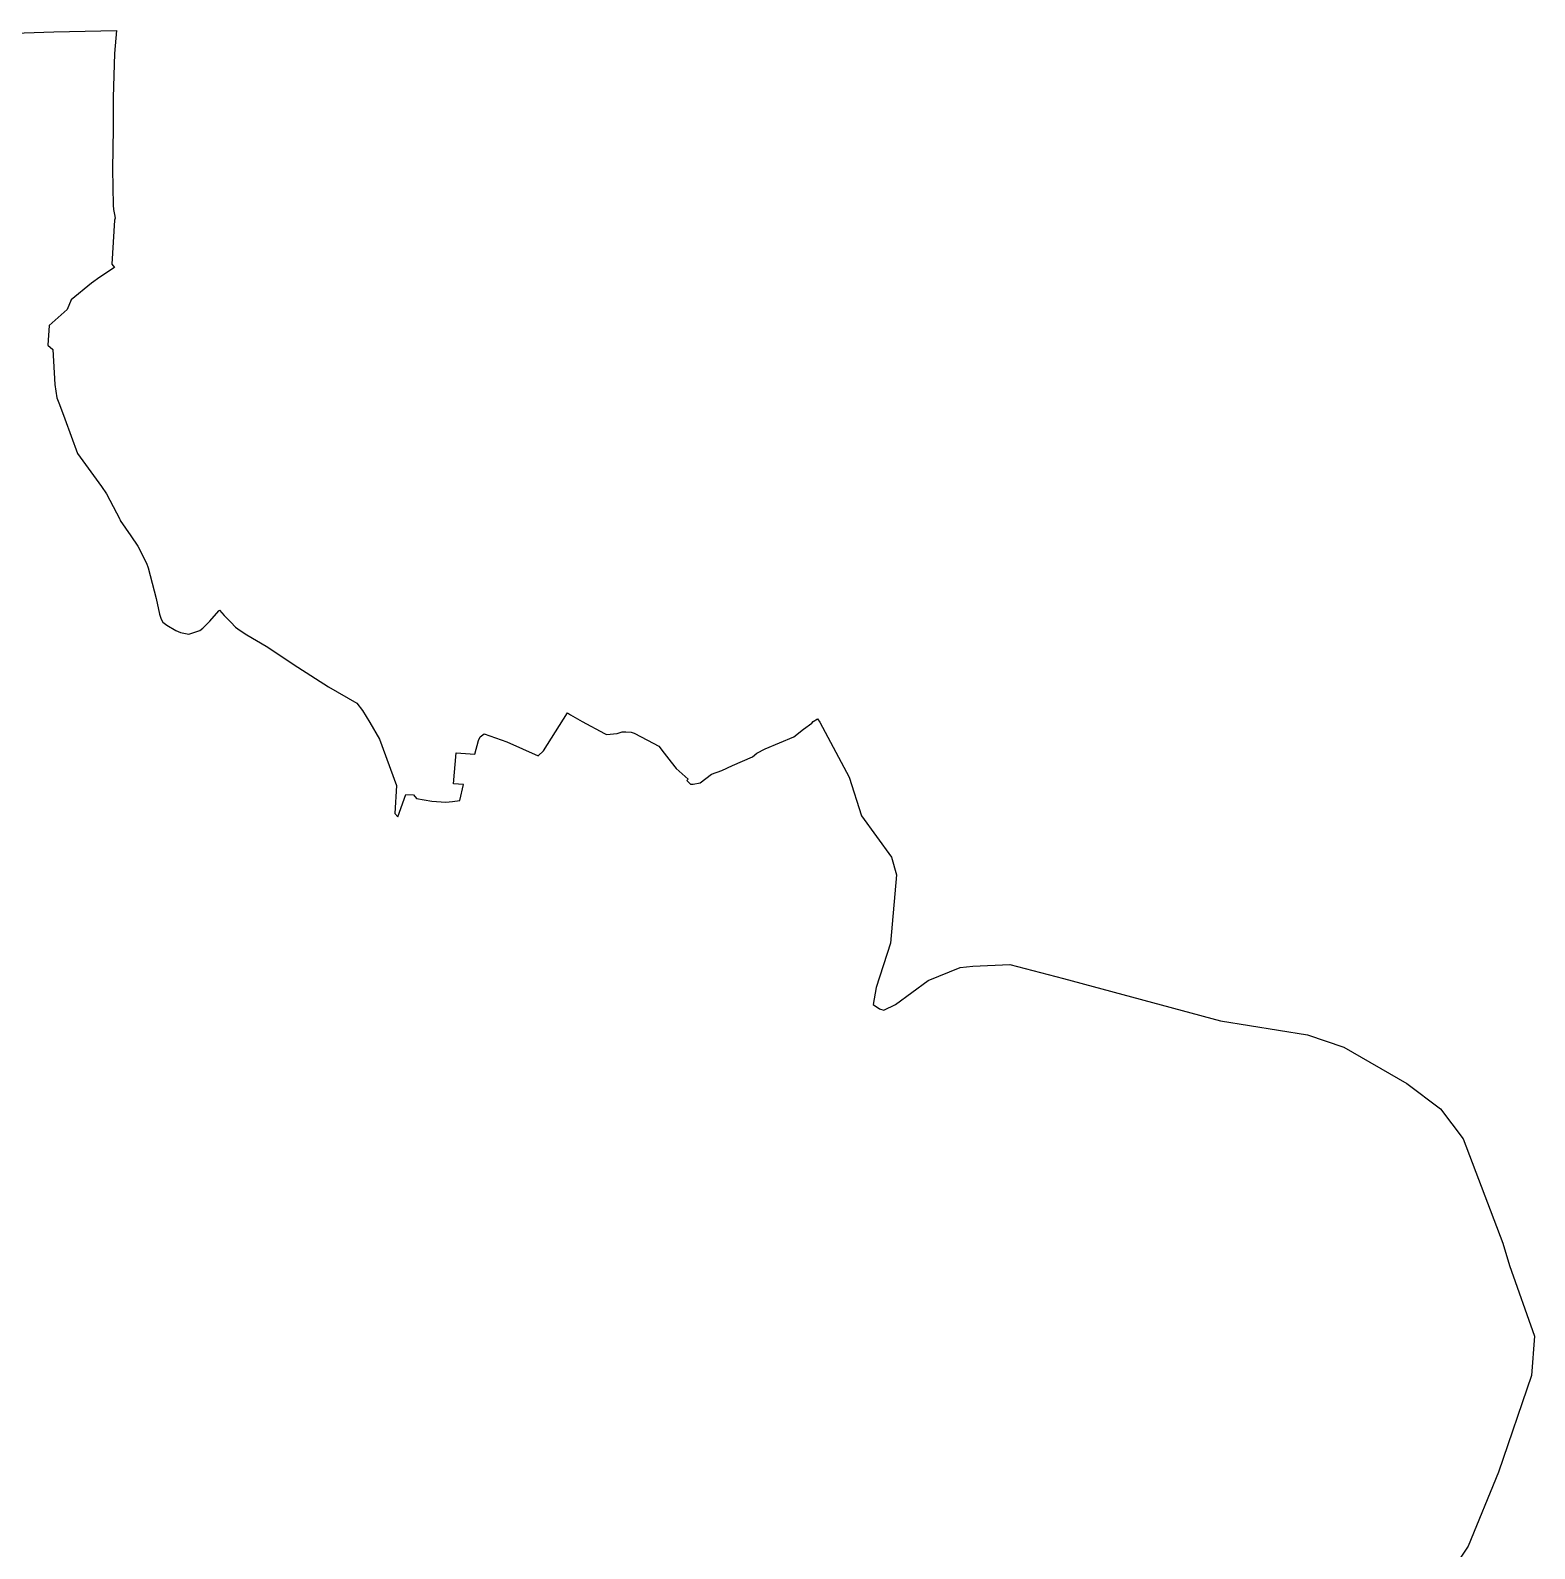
# Model space of a CAD drawing. Extents: x 1205702 to 1209344, y 6150197 to 6152796.
# Drawn here: x 1207523 to 1208800, y 6151486 to 6152775 of the extents above; entities that cross this region are included whole.
import ezdxf

# ---------------------------------------------------------------- set-up
doc = ezdxf.new("R2010")
doc.units = 0
doc.linetypes.add('CONTINU', pattern=[0])
doc.layers.add('1SECTION', color=7, linetype='CONTINU')

msp = doc.modelspace()

# ---------------------------------------------------------------- linework, layer by layer
at = {"layer": '1SECTION'}
msp.add_lwpolyline([(1207492.18, 6152771.72), (1207542.76, 6152773.23), (1207595.83, 6152774.61), (1207594.4, 6152755.01), (1207593.25, 6152717.7), (1207593, 6152691.26), (1207592.6, 6152656.9), (1207593.13, 6152626.32), (1207593.33, 6152622.57), (1207594.35, 6152618.41), (1207594.78, 6152615.12), (1207594.23, 6152613.36), (1207592.07, 6152576.23), (1207594.19, 6152573.27), (1207581.75, 6152565.09), (1207574.72, 6152559.9), (1207557.49, 6152545.74), (1207554.01, 6152537.71), (1207538.8, 6152524.01), (1207537.75, 6152507.31), (1207542, 6152503.64), (1207543.58, 6152473.98), (1207545.21, 6152462.58), (1207547.65, 6152457.03), (1207552.1, 6152444.8), (1207562.96, 6152415.47), (1207583.14, 6152387.39), (1207587.41, 6152381.19), (1207598.78, 6152359.63), (1207599.11, 6152358.53), (1207608.06, 6152345.61), (1207614.12, 6152336.61), (1207621.36, 6152322.22), (1207622.92, 6152318.41), (1207629.72, 6152292.15), (1207632.44, 6152278.84), (1207633.96, 6152274.62), (1207635.36, 6152272.1), (1207638.73, 6152269.74), (1207646.34, 6152265.15), (1207650.25, 6152263.41), (1207655.84, 6152262.29), (1207657.52, 6152262.13), (1207666.67, 6152264.97), (1207669.35, 6152267.13), (1207675.14, 6152273.09), (1207682.88, 6152281.82), (1207683.47, 6152282.49), (1207687.45, 6152277.96), (1207693, 6152272.04), (1207697.12, 6152267.99), (1207700.91, 6152265.09), (1207706.64, 6152261.29), (1207723.18, 6152251.93), (1207750.06, 6152233.89), (1207776.09, 6152217.3), (1207799.99, 6152203.44), (1207804.76, 6152197.23), (1207811.04, 6152186.96), (1207819.39, 6152172.98), (1207833.83, 6152133.48), (1207832.18, 6152109.8), (1207832.18, 6152109.8), (1207834.87, 6152106.8), (1207841.55, 6152125.81), (1207848.07, 6152125.51), (1207850.79, 6152122.39), (1207863.62, 6152120.31), (1207875.53, 6152119.38), (1207881.4, 6152119.81), (1207887.46, 6152120.84), (1207890.59, 6152134.24), (1207882, 6152135.06), (1207884.4, 6152161.11), (1207900.31, 6152160.23), (1207903.33, 6152171.65), (1207904.77, 6152174.8), (1207908.25, 6152177.35), (1207927.51, 6152170.66), (1207954.11, 6152158.76), (1207958.43, 6152162.87), (1207978.94, 6152195.09), (1207981.37, 6152193.52), (1207991.23, 6152187.87), (1208010.4, 6152177.69), (1208012.14, 6152176.76), (1208021.19, 6152177.53), (1208025.37, 6152179.07), (1208028.58, 6152179.2), (1208032.88, 6152178.7), (1208035.47, 6152177.95), (1208046.71, 6152172.11), (1208056.5, 6152167.02), (1208061.05, 6152160.97), (1208066.82, 6152153.31), (1208071.15, 6152147.98), (1208081.32, 6152138.8), (1208080.1, 6152137.87), (1208083.24, 6152134.71), (1208085.75, 6152134.68), (1208091.69, 6152135.74), (1208101.24, 6152143.18), (1208110.05, 6152146.11), (1208118.88, 6152150.48), (1208135.87, 6152157.94), (1208139.75, 6152160.86), (1208146.7, 6152164.69), (1208171.17, 6152174.91), (1208179.37, 6152181.43), (1208186.41, 6152186.49), (1208187.63, 6152187.85), (1208191.33, 6152190.04), (1208193.16, 6152187.32), (1208218.21, 6152140.48), (1208228.51, 6152107.78), (1208253.89, 6152072.72), (1208258.19, 6152057.71), (1208253.21, 6151999.55), (1208240.96, 6151962.1), (1208238.52, 6151947.57), (1208243.81, 6151943.99), (1208247.54, 6151942.85), (1208257.56, 6151947.65), (1208285.07, 6151968.09), (1208312.32, 6151978.95), (1208323.19, 6151980.08), (1208354.37, 6151981.57), (1208400.03, 6151969.57), (1208533.5, 6151933.58), (1208607.29, 6151921.93), (1208637.98, 6151911.3), (1208691.46, 6151880.4), (1208720.09, 6151858.98), (1208739.45, 6151833.64), (1208773.01, 6151744.89), (1208778.76, 6151725.9), (1208800.12, 6151665.95), (1208797.43, 6151632.64), (1208769.43, 6151550.62), (1208743.54, 6151487.77), (1208729.22, 6151465.9)], dxfattribs=at)

doc.saveas('drawing.dxf')
